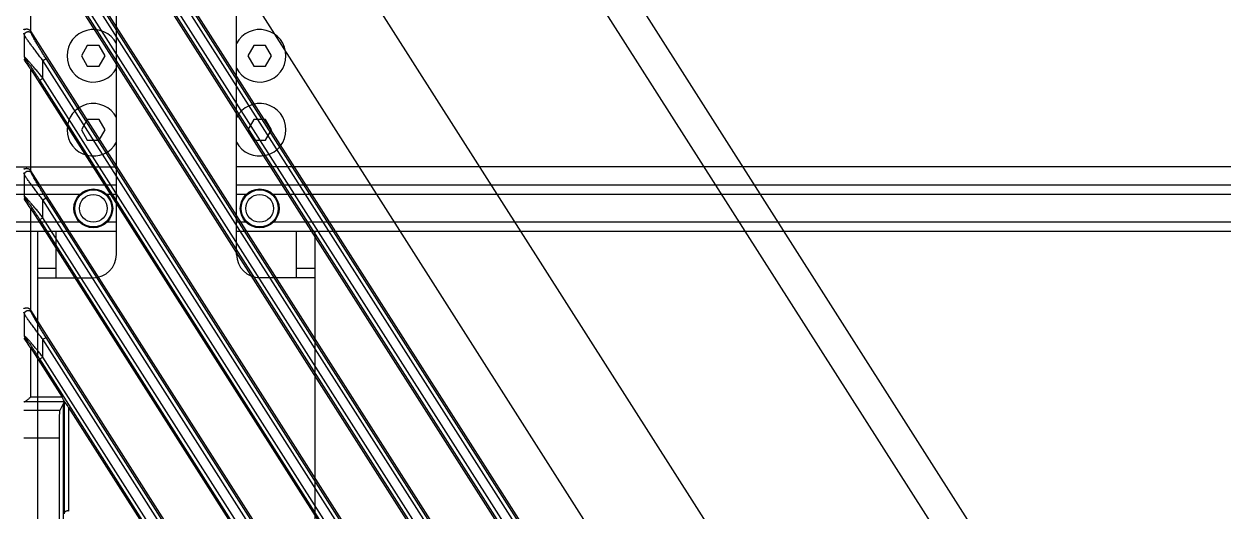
# Model space of a CAD drawing. Header units: millimetres. Extents: x 562 to 17351, y 2396 to 6995.
# Drawn here: x 12738.8 to 12868.5, y 5434.5 to 5487.2 of the extents above; entities that cross this region are included whole.
import ezdxf

# ---------------------------------------------------------------- set-up
doc = ezdxf.new("R2010")
doc.units = ezdxf.units.MM
doc.layers.add('02___PRT_ALL_AXES', color=7, linetype='Continuous')

# ---------------------------------------------------------------- blocks, each defined once
blk = doc.blocks.new('DTGCNV')
at = {"color": 7, "linetype": 'Continuous'}
for p, q in [((12719.01, 4978.83), (12910.96, 4677.53)), ((12759.91, 4979.78), (12838.25, 4856.8)), ((12883.39, 4779.44), (12757.68, 4976.76)), ((12735.19, 4973.91), (12923.33, 4678.59)), ((12903.91, 4677.66), (12717.35, 4970.49)), ((12902.32, 4679.06), (12718.67, 4967.34)), ((12902.66, 4679.27), (12719.01, 4967.55)), ((12717.32, 4966.45), (12901.38, 4677.53)), ((12718.33, 4965.21), (12900.77, 4678.84)), ((12718.67, 4965.42), (12901.1, 4679.06)), ((12894.31, 4677.66), (12717.35, 4955.42)), ((12892.72, 4679.06), (12718.67, 4952.26)), ((12893.06, 4679.27), (12719.01, 4952.48)), ((12717.32, 4951.38), (12717.32, 4940.39)), ((12717.32, 4951.38), (12891.78, 4677.53)), ((12718.33, 4950.13), (12891.16, 4678.84)), ((12718.67, 4950.35), (12891.5, 4679.06)), ((12716.68, 4939.93), (12716.62, 4940.13)), ((12716.68, 4937.53), (12716.68, 4939.93)), ((12717.41, 4940.14), (12717.35, 4940.34)), ((12887.42, 4673.4), (12717.35, 4940.34)), ((12716.68, 4937.53), (12716.62, 4937.52)), ((12716.63, 4937.29), (12716.74, 4937.32)), ((12718.67, 4937.19), (12719.01, 4937.4)), ((12718.67, 4935.27), (12718.67, 4937.19)), ((12885.86, 4674.75), (12718.67, 4937.19)), ((12886.2, 4674.96), (12719.01, 4937.4)), ((12717.32, 4936.3), (12717.32, 4925.31)), ((12717.32, 4936.3), (12884.81, 4673.4)), ((12718.33, 4935.06), (12718.67, 4935.27)), ((12884.3, 4674.53), (12718.33, 4935.06)), ((12884.64, 4674.75), (12718.67, 4935.27)), ((12716.68, 4924.85), (12716.62, 4925.05)), ((12716.68, 4922.46), (12716.68, 4924.85)), ((12717.41, 4925.06), (12717.35, 4925.27)), ((12877.81, 4673.4), (12717.35, 4925.27)), ((12716.68, 4922.46), (12716.62, 4922.44)), ((12716.63, 4922.21), (12716.74, 4922.24)), ((12718.67, 4922.11), (12719.01, 4922.32)), ((12718.67, 4920.19), (12718.67, 4922.11)), ((12876.26, 4674.75), (12718.67, 4922.11)), ((12876.59, 4674.96), (12719.01, 4922.32)), ((12717.32, 4921.23), (12717.32, 4910.24)), ((12717.32, 4921.23), (12875.2, 4673.4)), ((12718.33, 4919.98), (12718.67, 4920.19)), ((12874.7, 4674.53), (12718.33, 4919.98)), ((12875.04, 4674.75), (12718.67, 4920.19)), ((12716.68, 4909.78), (12716.62, 4909.98)), ((12717.41, 4909.99), (12717.35, 4910.19)), ((12868.21, 4673.4), (12717.35, 4910.19)), ((12716.68, 4907.38), (12716.68, 4909.78)), ((12716.68, 4907.38), (12716.62, 4907.37)), ((12716.63, 4907.14), (12716.74, 4907.17)), ((12717.32, 4906.15), (12717.32, 4900.77)), ((12717.32, 4906.15), (12720.75, 4900.77)), ((12718.67, 4907.04), (12719.01, 4907.25)), ((12718.67, 4905.12), (12718.67, 4907.04)), ((12866.65, 4674.75), (12718.67, 4907.04)), ((12866.99, 4674.96), (12719.01, 4907.25)), ((12718.33, 4904.91), (12718.67, 4905.12)), ((12865.1, 4674.53), (12718.33, 4904.91)), ((12865.43, 4674.75), (12718.67, 4905.12)), ((12720.95, 4900.27), (12716.66, 4900.27)), ((12720.75, 4900.77), (12717.32, 4900.77)), ((12720.95, 4900.27), (12720.49, 4899.35)), ((12720.87, 4900.1), (12720.87, 4860.8)), ((12721, 4900.32), (12720.95, 4900.27)), ((12720.95, 4900.27), (12720.95, 4888.17)), ((12721.45, 4899.66), (12721.45, 4888.47)), ((12721.45, 4899.66), (12865.6, 4673.4)), ((12720.49, 4899.35), (12716.62, 4899.35)), ((12720.42, 4896.35), (12716.62, 4896.35)), ((12720.42, 4896.35), (12720.42, 4864.54))]:
    blk.add_line(p, q, dxfattribs=at)
for centre in [(12717.08, 4937.54), (12717.08, 4922.46), (12717.08, 4907.38)]:
    blk.add_arc(centre, 0.402, 180.1282, 212.3718, dxfattribs=at)
for centre, major_axis, ratio, start_param, end_param in [((12717.02, 4940.12), (-0.117, 0.402), 0.954439, -1.274405, -1.134443), ((12717.32, 4936.19), (-0.7, 1.1), 0.046753, -1.496981, -0.118001), ((12717.02, 4925.04), (-0.117, 0.402), 0.954439, -1.274405, -1.134443), ((12717.32, 4921.11), (-0.7, 1.1), 0.046753, -1.496981, -0.118001), ((12717.02, 4909.97), (-0.117, 0.402), 0.954439, -1.274405, -1.134443), ((12717.32, 4906.04), (-0.7, 1.1), 0.046753, -1.496981, -0.118001), ((12717.32, 4900.26), (0.7, 0), 0.052408, 2.812592, 3.141593), ((12720.69, 4900.77), (-0.321, 0.499), 0.073624, -2.73781, -1.618026), ((12721.45, 4900.27), (0.5, 0), 0.052408, 3.089233, 3.115413), ((12721.45, 4899.58), (-0.499, 0.789), 0.046753, -1.496981, -0.377197), ((12720.49, 4896.35), (0, 3), 0.026186, 0.05236, 1.570796)]:
    blk.add_ellipse(centre, major_axis=major_axis, ratio=ratio, start_param=start_param, end_param=end_param, dxfattribs=at)
for points, knots in [([(12717.32, 4940.39), (12717.3, 4940.41), (12717.27, 4940.44), (12717.21, 4940.48), (12717.15, 4940.52), (12717.08, 4940.54), (12717.02, 4940.56), (12716.95, 4940.56), (12716.89, 4940.57), (12716.84, 4940.56), (12716.8, 4940.55), (12716.77, 4940.55), (12716.74, 4940.54), (12716.71, 4940.53), (12716.69, 4940.53), (12716.68, 4940.52), (12716.66, 4940.52), (12716.65, 4940.52), (12716.64, 4940.52), (12716.63, 4940.52), (12716.63, 4940.53), (12716.62, 4940.53), (12716.62, 4940.55), (12716.62, 4940.55), (12716.62, 4940.56)], [0, 0, 0, 0, 0.092092, 0.18383, 0.274482, 0.363041, 0.448376, 0.529457, 0.605459, 0.675766, 0.739913, 0.769539, 0.797439, 0.847676, 0.869774, 0.889641, 0.907107, 0.922074, 0.934647, 0.945489, 0.956057, 0.968087, 0.982675, 1, 1, 1, 1]), ([(12716.68, 4939.93), (12716.68, 4939.95), (12716.68, 4939.99), (12716.7, 4940.05), (12716.73, 4940.1), (12716.76, 4940.16), (12716.8, 4940.2), (12716.85, 4940.24), (12716.91, 4940.27), (12716.97, 4940.29), (12717.03, 4940.31), (12717.09, 4940.31), (12717.16, 4940.3), (12717.22, 4940.29), (12717.28, 4940.26), (12717.33, 4940.23), (12717.37, 4940.19), (12717.4, 4940.16), (12717.41, 4940.14)], [0, 0, 0, 0, 0.061113, 0.122614, 0.184534, 0.246921, 0.309743, 0.372936, 0.436398, 0.5, 0.563602, 0.627064, 0.690257, 0.753079, 0.815466, 0.877386, 0.938887, 1, 1, 1, 1]), ([(12718.67, 4937.19), (12718.56, 4937.32), (12718.35, 4937.59), (12718.04, 4937.99), (12717.79, 4938.32), (12717.6, 4938.58), (12717.45, 4938.77), (12717.32, 4938.95), (12717.19, 4939.13), (12717.07, 4939.3), (12716.96, 4939.46), (12716.87, 4939.58), (12716.82, 4939.68), (12716.78, 4939.74), (12716.74, 4939.8), (12716.71, 4939.85), (12716.7, 4939.88), (12716.68, 4939.91), (12716.68, 4939.92), (12716.68, 4939.93)], [0, 0, 0, 0, 0.151037, 0.300586, 0.447016, 0.518439, 0.588237, 0.655992, 0.721178, 0.783101, 0.840848, 0.893205, 0.916879, 0.938573, 0.958018, 0.974928, 0.989013, 0.994909, 1, 1, 1, 1]), ([(12719.01, 4937.4), (12718.92, 4937.53), (12718.76, 4937.79), (12718.52, 4938.18), (12718.32, 4938.5), (12718.17, 4938.75), (12718.06, 4938.94), (12717.95, 4939.12), (12717.85, 4939.3), (12717.75, 4939.47), (12717.66, 4939.64), (12717.59, 4939.77), (12717.53, 4939.87), (12717.5, 4939.93), (12717.47, 4940), (12717.45, 4940.05), (12717.43, 4940.09), (12717.42, 4940.12), (12717.41, 4940.13), (12717.41, 4940.14)], [0, 0, 0, 0, 0.145071, 0.289149, 0.431131, 0.500908, 0.569567, 0.636803, 0.702211, 0.76523, 0.825074, 0.880596, 0.906233, 0.930094, 0.951832, 0.971044, 0.987264, 0.994099, 1, 1, 1, 1]), ([(12716.62, 4937.29), (12716.62, 4937.29), (12716.62, 4937.29), (12716.62, 4937.29), (12716.62, 4937.29), (12716.62, 4937.29), (12716.62, 4937.29), (12716.63, 4937.29), (12716.63, 4937.29), (12716.63, 4937.29), (12716.63, 4937.29)], [0, 0, 0, 0, 0.134296, 0.239838, 0.325336, 0.408088, 0.50825, 0.637794, 0.80127, 1, 1, 1, 1]), ([(12718.67, 4935.27), (12718.57, 4935.4), (12718.42, 4935.58), (12718.22, 4935.83), (12718.07, 4936.01), (12717.92, 4936.19), (12717.77, 4936.37), (12717.62, 4936.54), (12717.48, 4936.71), (12717.34, 4936.87), (12717.21, 4937.02), (12717.1, 4937.14), (12717.02, 4937.23), (12716.96, 4937.29), (12716.91, 4937.34), (12716.86, 4937.39), (12716.82, 4937.43), (12716.78, 4937.47), (12716.75, 4937.5), (12716.73, 4937.51), (12716.71, 4937.52), (12716.7, 4937.53), (12716.69, 4937.53), (12716.68, 4937.53), (12716.68, 4937.53), (12716.68, 4937.53)], [0, 0, 0, 0, 0.159125, 0.238223, 0.316727, 0.394381, 0.470878, 0.545834, 0.61877, 0.689065, 0.755896, 0.818173, 0.847169, 0.874456, 0.899785, 0.922889, 0.943475, 0.96125, 0.975933, 0.982041, 0.987297, 0.991693, 0.995234, 0.997964, 1, 1, 1, 1]), ([(12718.33, 4935.06), (12718.26, 4935.18), (12718.14, 4935.35), (12717.99, 4935.59), (12717.87, 4935.77), (12717.76, 4935.94), (12717.64, 4936.11), (12717.53, 4936.28), (12717.42, 4936.45), (12717.31, 4936.61), (12717.2, 4936.76), (12717.11, 4936.88), (12717.04, 4936.97), (12717, 4937.04), (12716.95, 4937.1), (12716.91, 4937.15), (12716.87, 4937.2), (12716.84, 4937.24), (12716.81, 4937.26), (12716.8, 4937.28), (12716.78, 4937.29), (12716.77, 4937.3), (12716.76, 4937.31), (12716.75, 4937.32), (12716.75, 4937.32), (12716.74, 4937.32), (12716.74, 4937.32), (12716.74, 4937.32)], [0, 0, 0, 0, 0.153079, 0.229318, 0.305164, 0.380451, 0.454965, 0.528436, 0.600519, 0.670738, 0.738434, 0.802663, 0.833068, 0.862042, 0.889307, 0.914531, 0.937321, 0.957232, 0.96596, 0.973791, 0.980669, 0.986547, 0.991394, 0.995199, 0.996723, 0.998012, 1, 1, 1, 1]), ([(12717.32, 4925.31), (12717.3, 4925.33), (12717.27, 4925.37), (12717.21, 4925.41), (12717.15, 4925.44), (12717.08, 4925.47), (12717.02, 4925.48), (12716.95, 4925.49), (12716.89, 4925.49), (12716.84, 4925.49), (12716.8, 4925.48), (12716.77, 4925.47), (12716.74, 4925.46), (12716.71, 4925.46), (12716.69, 4925.45), (12716.68, 4925.45), (12716.66, 4925.44), (12716.65, 4925.44), (12716.64, 4925.44), (12716.63, 4925.44), (12716.63, 4925.45), (12716.62, 4925.46), (12716.62, 4925.47), (12716.62, 4925.48), (12716.62, 4925.48)], [0, 0, 0, 0, 0.092092, 0.18383, 0.274482, 0.363041, 0.448376, 0.529457, 0.605459, 0.675766, 0.739913, 0.769539, 0.797439, 0.847676, 0.869774, 0.889641, 0.907107, 0.922074, 0.934647, 0.945489, 0.956057, 0.968087, 0.982675, 1, 1, 1, 1]), ([(12716.68, 4924.85), (12716.68, 4924.87), (12716.68, 4924.91), (12716.7, 4924.97), (12716.73, 4925.03), (12716.76, 4925.08), (12716.8, 4925.13), (12716.85, 4925.16), (12716.91, 4925.2), (12716.97, 4925.22), (12717.03, 4925.23), (12717.09, 4925.24), (12717.16, 4925.23), (12717.22, 4925.21), (12717.28, 4925.19), (12717.33, 4925.15), (12717.37, 4925.11), (12717.4, 4925.08), (12717.41, 4925.06)], [0, 0, 0, 0, 0.061113, 0.122614, 0.184534, 0.246921, 0.309743, 0.372936, 0.436398, 0.5, 0.563602, 0.627064, 0.690257, 0.753079, 0.815466, 0.877386, 0.938887, 1, 1, 1, 1]), ([(12718.67, 4922.11), (12718.56, 4922.24), (12718.35, 4922.51), (12718.04, 4922.91), (12717.79, 4923.24), (12717.6, 4923.5), (12717.45, 4923.69), (12717.32, 4923.87), (12717.19, 4924.05), (12717.07, 4924.22), (12716.96, 4924.38), (12716.87, 4924.51), (12716.82, 4924.6), (12716.78, 4924.66), (12716.74, 4924.72), (12716.71, 4924.77), (12716.7, 4924.81), (12716.68, 4924.83), (12716.68, 4924.85), (12716.68, 4924.85)], [0, 0, 0, 0, 0.151037, 0.300586, 0.447016, 0.518439, 0.588237, 0.655992, 0.721178, 0.783101, 0.840848, 0.893205, 0.916879, 0.938573, 0.958018, 0.974928, 0.989013, 0.994909, 1, 1, 1, 1]), ([(12719.01, 4922.32), (12718.92, 4922.45), (12718.76, 4922.71), (12718.52, 4923.1), (12718.32, 4923.42), (12718.17, 4923.67), (12718.06, 4923.86), (12717.95, 4924.05), (12717.85, 4924.22), (12717.75, 4924.4), (12717.66, 4924.56), (12717.59, 4924.69), (12717.53, 4924.79), (12717.5, 4924.86), (12717.47, 4924.92), (12717.45, 4924.98), (12717.43, 4925.02), (12717.42, 4925.05), (12717.41, 4925.06), (12717.41, 4925.06)], [0, 0, 0, 0, 0.145071, 0.289149, 0.431131, 0.500908, 0.569567, 0.636803, 0.702211, 0.76523, 0.825074, 0.880596, 0.906233, 0.930094, 0.951832, 0.971044, 0.987264, 0.994099, 1, 1, 1, 1]), ([(12716.62, 4922.21), (12716.62, 4922.21), (12716.62, 4922.21), (12716.62, 4922.22), (12716.62, 4922.22), (12716.62, 4922.22), (12716.62, 4922.22), (12716.63, 4922.22), (12716.63, 4922.22), (12716.63, 4922.21), (12716.63, 4922.21)], [0, 0, 0, 0, 0.134296, 0.239838, 0.325336, 0.408088, 0.50825, 0.637794, 0.80127, 1, 1, 1, 1]), ([(12718.67, 4920.19), (12718.57, 4920.32), (12718.42, 4920.51), (12718.22, 4920.76), (12718.07, 4920.94), (12717.92, 4921.12), (12717.77, 4921.3), (12717.62, 4921.47), (12717.48, 4921.64), (12717.34, 4921.8), (12717.21, 4921.95), (12717.1, 4922.07), (12717.02, 4922.15), (12716.96, 4922.21), (12716.91, 4922.27), (12716.86, 4922.32), (12716.82, 4922.36), (12716.78, 4922.4), (12716.75, 4922.42), (12716.73, 4922.44), (12716.71, 4922.45), (12716.7, 4922.45), (12716.69, 4922.46), (12716.68, 4922.46), (12716.68, 4922.46), (12716.68, 4922.46)], [0, 0, 0, 0, 0.159125, 0.238223, 0.316727, 0.394381, 0.470878, 0.545834, 0.61877, 0.689065, 0.755896, 0.818173, 0.847169, 0.874456, 0.899785, 0.922889, 0.943475, 0.96125, 0.975933, 0.982041, 0.987297, 0.991693, 0.995234, 0.997964, 1, 1, 1, 1]), ([(12718.33, 4919.98), (12718.26, 4920.1), (12718.14, 4920.28), (12717.99, 4920.52), (12717.87, 4920.69), (12717.76, 4920.87), (12717.64, 4921.04), (12717.53, 4921.21), (12717.42, 4921.37), (12717.31, 4921.53), (12717.2, 4921.68), (12717.11, 4921.81), (12717.04, 4921.9), (12717, 4921.96), (12716.95, 4922.02), (12716.91, 4922.08), (12716.87, 4922.13), (12716.84, 4922.16), (12716.81, 4922.19), (12716.8, 4922.2), (12716.78, 4922.22), (12716.77, 4922.23), (12716.76, 4922.24), (12716.75, 4922.24), (12716.75, 4922.24), (12716.74, 4922.25), (12716.74, 4922.25), (12716.74, 4922.24)], [0, 0, 0, 0, 0.153079, 0.229318, 0.305164, 0.380451, 0.454965, 0.528436, 0.600519, 0.670738, 0.738434, 0.802663, 0.833068, 0.862042, 0.889307, 0.914531, 0.937321, 0.957232, 0.96596, 0.973791, 0.980669, 0.986547, 0.991394, 0.995199, 0.996723, 0.998012, 1, 1, 1, 1]), ([(12717.32, 4910.24), (12717.3, 4910.26), (12717.27, 4910.29), (12717.21, 4910.33), (12717.15, 4910.37), (12717.08, 4910.39), (12717.02, 4910.41), (12716.95, 4910.41), (12716.89, 4910.41), (12716.84, 4910.41), (12716.8, 4910.4), (12716.77, 4910.4), (12716.74, 4910.39), (12716.71, 4910.38), (12716.69, 4910.37), (12716.68, 4910.37), (12716.66, 4910.37), (12716.65, 4910.37), (12716.64, 4910.37), (12716.63, 4910.37), (12716.63, 4910.37), (12716.62, 4910.38), (12716.62, 4910.39), (12716.62, 4910.4), (12716.62, 4910.41)], [0, 0, 0, 0, 0.092092, 0.18383, 0.274482, 0.363041, 0.448376, 0.529457, 0.605459, 0.675766, 0.739913, 0.769539, 0.797439, 0.847676, 0.869774, 0.889641, 0.907107, 0.922074, 0.934647, 0.945489, 0.956057, 0.968087, 0.982675, 1, 1, 1, 1]), ([(12716.68, 4909.78), (12716.68, 4909.8), (12716.68, 4909.84), (12716.7, 4909.9), (12716.73, 4909.95), (12716.76, 4910), (12716.8, 4910.05), (12716.85, 4910.09), (12716.91, 4910.12), (12716.97, 4910.14), (12717.03, 4910.16), (12717.09, 4910.16), (12717.16, 4910.15), (12717.22, 4910.14), (12717.28, 4910.11), (12717.33, 4910.08), (12717.37, 4910.04), (12717.4, 4910.01), (12717.41, 4909.99)], [0, 0, 0, 0, 0.061113, 0.122614, 0.184534, 0.246921, 0.309743, 0.372936, 0.436398, 0.5, 0.563602, 0.627064, 0.690257, 0.753079, 0.815466, 0.877386, 0.938887, 1, 1, 1, 1]), ([(12719.01, 4907.25), (12718.92, 4907.38), (12718.76, 4907.64), (12718.52, 4908.02), (12718.32, 4908.35), (12718.17, 4908.6), (12718.06, 4908.79), (12717.95, 4908.97), (12717.85, 4909.15), (12717.75, 4909.32), (12717.66, 4909.49), (12717.59, 4909.62), (12717.53, 4909.72), (12717.5, 4909.78), (12717.47, 4909.85), (12717.45, 4909.9), (12717.43, 4909.94), (12717.42, 4909.97), (12717.41, 4909.98), (12717.41, 4909.99)], [0, 0, 0, 0, 0.145071, 0.289149, 0.431131, 0.500908, 0.569567, 0.636803, 0.702211, 0.76523, 0.825074, 0.880596, 0.906233, 0.930094, 0.951832, 0.971044, 0.987264, 0.994099, 1, 1, 1, 1]), ([(12718.67, 4907.04), (12718.56, 4907.17), (12718.35, 4907.44), (12718.04, 4907.83), (12717.79, 4908.16), (12717.6, 4908.42), (12717.45, 4908.61), (12717.32, 4908.8), (12717.19, 4908.98), (12717.07, 4909.15), (12716.96, 4909.31), (12716.87, 4909.43), (12716.82, 4909.53), (12716.78, 4909.59), (12716.74, 4909.65), (12716.71, 4909.7), (12716.7, 4909.73), (12716.68, 4909.76), (12716.68, 4909.77), (12716.68, 4909.78)], [0, 0, 0, 0, 0.151037, 0.300586, 0.447016, 0.518439, 0.588237, 0.655992, 0.721178, 0.783101, 0.840848, 0.893205, 0.916879, 0.938573, 0.958018, 0.974928, 0.989013, 0.994909, 1, 1, 1, 1]), ([(12718.67, 4905.12), (12718.57, 4905.24), (12718.42, 4905.43), (12718.22, 4905.68), (12718.07, 4905.86), (12717.92, 4906.04), (12717.77, 4906.22), (12717.62, 4906.39), (12717.48, 4906.56), (12717.34, 4906.72), (12717.21, 4906.87), (12717.1, 4906.99), (12717.02, 4907.08), (12716.96, 4907.14), (12716.91, 4907.19), (12716.86, 4907.24), (12716.82, 4907.28), (12716.78, 4907.32), (12716.75, 4907.34), (12716.73, 4907.36), (12716.71, 4907.37), (12716.7, 4907.38), (12716.69, 4907.38), (12716.68, 4907.38), (12716.68, 4907.38), (12716.68, 4907.38)], [0, 0, 0, 0, 0.159125, 0.238223, 0.316727, 0.394381, 0.470878, 0.545834, 0.61877, 0.689065, 0.755896, 0.818173, 0.847169, 0.874456, 0.899785, 0.922889, 0.943475, 0.96125, 0.975933, 0.982041, 0.987297, 0.991693, 0.995234, 0.997964, 1, 1, 1, 1]), ([(12716.62, 4907.14), (12716.62, 4907.14), (12716.62, 4907.14), (12716.62, 4907.14), (12716.62, 4907.14), (12716.62, 4907.14), (12716.62, 4907.14), (12716.63, 4907.14), (12716.63, 4907.14), (12716.63, 4907.14), (12716.63, 4907.14)], [0, 0, 0, 0, 0.134291, 0.239825, 0.325324, 0.40808, 0.508237, 0.637782, 0.801264, 1, 1, 1, 1]), ([(12718.33, 4904.91), (12718.26, 4905.02), (12718.14, 4905.2), (12717.99, 4905.44), (12717.87, 4905.62), (12717.76, 4905.79), (12717.64, 4905.96), (12717.53, 4906.13), (12717.42, 4906.3), (12717.31, 4906.46), (12717.2, 4906.61), (12717.11, 4906.73), (12717.04, 4906.82), (12717, 4906.89), (12716.95, 4906.95), (12716.91, 4907), (12716.87, 4907.05), (12716.84, 4907.09), (12716.81, 4907.11), (12716.8, 4907.13), (12716.78, 4907.14), (12716.77, 4907.15), (12716.76, 4907.16), (12716.75, 4907.17), (12716.75, 4907.17), (12716.74, 4907.17), (12716.74, 4907.17), (12716.74, 4907.17)], [0, 0, 0, 0, 0.153079, 0.229318, 0.305164, 0.380451, 0.454965, 0.528436, 0.600519, 0.670738, 0.738434, 0.802663, 0.833068, 0.862042, 0.889307, 0.914531, 0.937321, 0.957232, 0.96596, 0.973791, 0.980669, 0.986547, 0.991394, 0.995199, 0.996723, 0.998012, 1, 1, 1, 1]), ([(12716.66, 4900.27), (12716.66, 4900.27), (12716.67, 4900.28), (12716.68, 4900.28), (12716.69, 4900.29), (12716.71, 4900.3), (12716.74, 4900.31), (12716.78, 4900.33), (12716.81, 4900.36), (12716.87, 4900.4), (12716.94, 4900.46), (12717.03, 4900.53), (12717.13, 4900.61), (12717.22, 4900.69), (12717.29, 4900.75), (12717.32, 4900.77)], [0, 0, 0, 0, 0.013463, 0.028958, 0.046471, 0.065932, 0.110248, 0.160922, 0.216933, 0.277361, 0.408429, 0.549248, 0.696374, 0.84732, 1, 1, 1, 1]), ([(12721.45, 4888.47), (12721.42, 4888.48), (12721.35, 4888.48), (12721.25, 4888.47), (12721.16, 4888.45), (12721.09, 4888.4), (12721.03, 4888.35), (12720.99, 4888.3), (12720.96, 4888.23), (12720.95, 4888.19), (12720.95, 4888.17)], [0, 0, 0, 0, 0.160899, 0.314742, 0.456494, 0.584742, 0.700638, 0.806545, 0.905309, 1, 1, 1, 1])]:
    blk.add_open_spline(points, degree=3, knots=knots, dxfattribs=at)
blk = doc.blocks.new('*U61')
blk.add_blockref('DTGCNV', (-13016.62, -4845.2))
blk = doc.blocks.new('*U62')
at = {"color": 0, "linetype": 'ByBlock', "lineweight": -2, "transparency": 16777216}
blk.add_blockref('*U61', (600, 1350), dxfattribs=at)
blk = doc.blocks.new('rygdvx')
at = {"color": 114, "linetype": 'Continuous', "true_color": 0x139b48}
for p, q in [((13664.06, 11206.08), (13664.06, 11241.08)), ((13677.06, 11206.08), (13677.06, 11241.08)), ((13660.91, 11228.7), (13660.27, 11227.58)), ((13662.2, 11228.7), (13660.91, 11228.7)), ((13662.85, 11227.58), (13662.2, 11228.7)), ((13678.91, 11228.7), (13678.27, 11227.58)), ((13680.2, 11228.7), (13678.91, 11228.7)), ((13680.85, 11227.58), (13680.2, 11228.7)), ((13660.27, 11227.58), (13660.91, 11226.47)), ((13662.2, 11226.47), (13662.85, 11227.58)), ((13678.27, 11227.58), (13678.91, 11226.47)), ((13680.2, 11226.47), (13680.85, 11227.58)), ((13660.91, 11226.47), (13662.2, 11226.47)), ((13678.91, 11226.47), (13680.2, 11226.47)), ((13660.91, 11220.7), (13660.27, 11219.58)), ((13660.27, 11219.58), (13660.91, 11218.47)), ((13662.2, 11220.7), (13660.91, 11220.7)), ((13662.85, 11219.58), (13662.2, 11220.7)), ((13662.2, 11218.47), (13662.85, 11219.58)), ((13678.91, 11220.7), (13678.27, 11219.58)), ((13678.27, 11219.58), (13678.91, 11218.47)), ((13680.2, 11220.7), (13678.91, 11220.7)), ((13680.85, 11219.58), (13680.2, 11220.7)), ((13680.2, 11218.47), (13680.85, 11219.58)), ((13660.91, 11218.47), (13662.2, 11218.47)), ((13678.91, 11218.47), (13680.2, 11218.47)), ((13640.56, 11215.58), (13664.06, 11215.58)), ((14231.06, 11215.58), (13677.06, 11215.58)), ((13664.06, 11213.58), (13641.06, 11213.58)), ((14231.06, 11213.58), (13677.06, 11213.58)), ((13664.06, 11212.58), (13663.03, 11212.58)), ((13678.09, 11212.58), (13677.06, 11212.58)), ((13664.06, 11209.58), (13663.03, 11209.58)), ((13678.09, 11209.58), (13677.06, 11209.58)), ((13664.06, 11208.58), (13641.06, 11208.58)), ((13655.56, 11058.58), (13655.56, 11208.58)), ((13657.56, 11203.58), (13657.56, 11208.58)), ((14231.06, 11208.58), (13677.06, 11208.58)), ((13683.56, 11203.58), (13683.56, 11208.58)), ((13685.56, 11058.58), (13685.56, 11208.58)), ((13657.56, 11204.58), (13655.56, 11204.58)), ((13685.56, 11204.58), (13683.56, 11204.58)), ((13655.56, 11203.58), (13661.56, 11203.58)), ((13685.56, 11203.58), (13679.56, 11203.58))]:
    blk.add_line(p, q, dxfattribs=at)
for centre, radius in [((13661.56, 11211.08), 2), ((13679.56, 11211.08), 2), ((13661.56, 11211.08), 1.5), ((13679.56, 11211.08), 1.5)]:
    blk.add_circle(centre, radius, dxfattribs=at)
for centre, start, end in [((13661.56, 11206.08), 270, 0), ((13679.56, 11206.08), 180, 270)]:
    blk.add_arc(centre, 2.5, start, end, dxfattribs=at)
at = {"layer": '02___PRT_ALL_AXES', "color": 114, "linetype": 'Continuous', "true_color": 0x139b48}
for p, q in [((13660.09, 11212.58), (13648.03, 11212.58)), ((14227.09, 11212.58), (13681.03, 11212.58)), ((13660.09, 11209.58), (13648.03, 11209.58)), ((14227.09, 11209.58), (13681.03, 11209.58))]:
    blk.add_line(p, q, dxfattribs=at)
for centre in [(13661.56, 11211.08), (13679.56, 11211.08)]:
    blk.add_circle(centre, 2.1, dxfattribs=at)
for centre, start, end in [((13661.56, 11227.58), 28.0842, 331.9158), ((13679.56, 11227.58), 208.0842, 151.9158), ((13661.56, 11219.58), 28.0842, 331.9158), ((13679.56, 11219.58), 208.0842, 151.9158)]:
    blk.add_arc(centre, 2.84, start, end, dxfattribs=at)
blk = doc.blocks.new('*U139')
blk.add_blockref('rygdvx', (-13946.56, -11136.35))
blk = doc.blocks.new('*U141')
at = {"color": 0, "linetype": 'ByBlock', "lineweight": -2, "transparency": 16777216}
blk.add_blockref('*U139', (600, 0), dxfattribs=at)

msp = doc.modelspace()

# ---------------------------------------------------------------- block references
for name, p in [('*U141', (12431.316, 5392.479)), ('*U62', (12438.816, 4041.217))]:
    msp.add_blockref(name, p)

doc.saveas('drawing.dxf')
